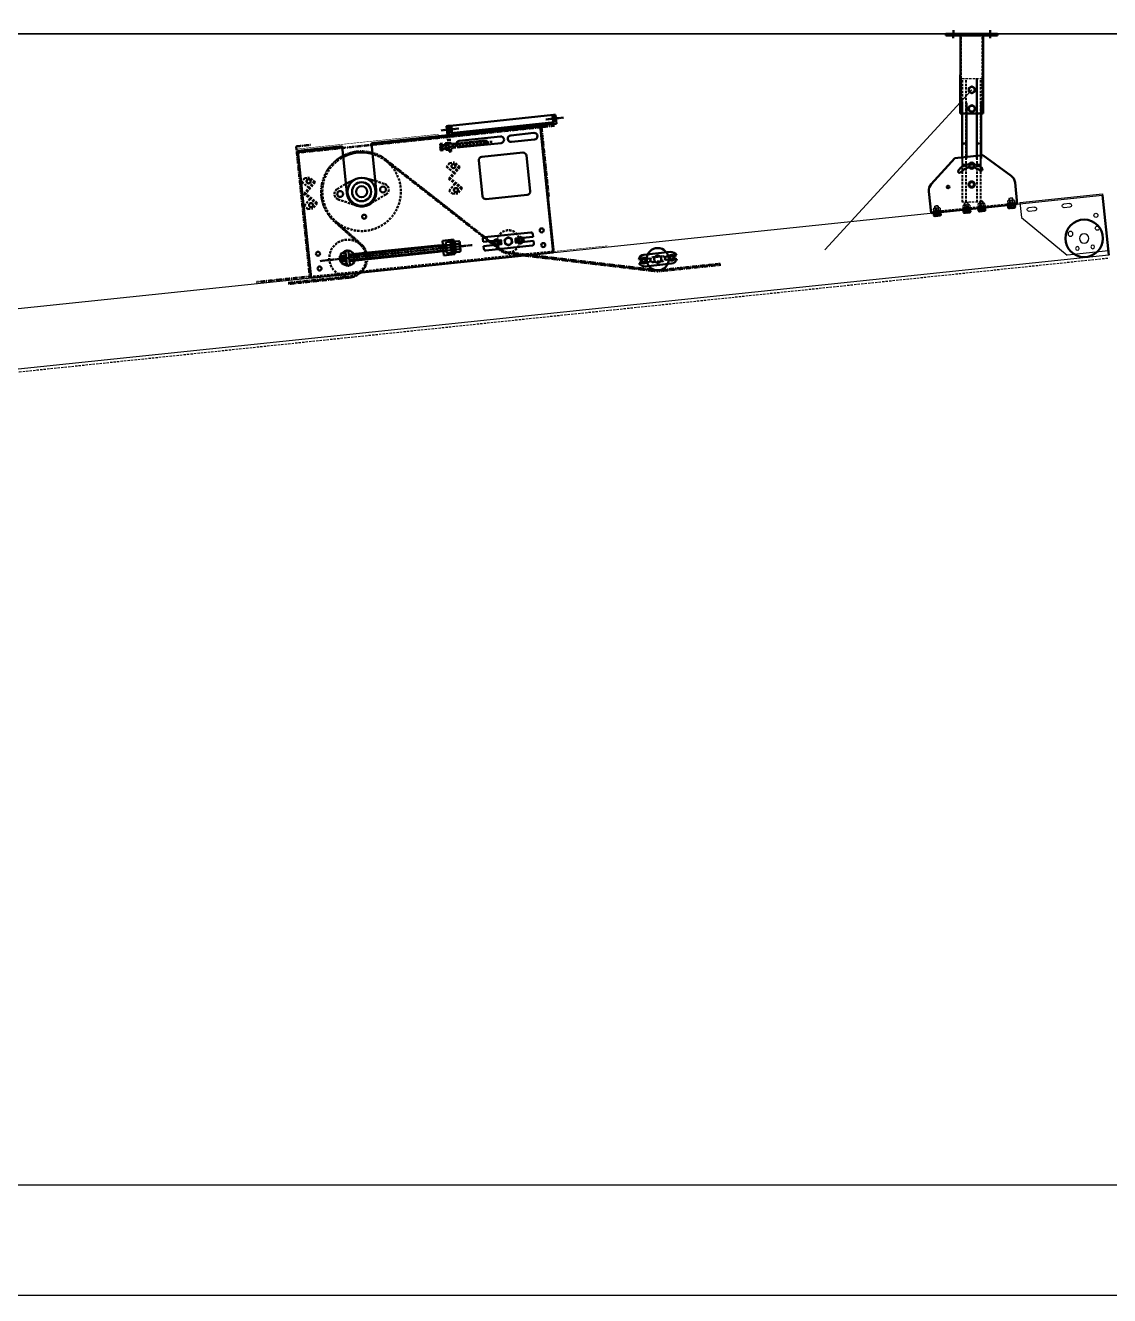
# Model space of a CAD drawing. Header units: millimetres. Extents: x 0 to 461941, y -159644 to 4828.
# Drawn here: x 156954 to 159894, y -151818 to -148375 of the extents above; entities that cross this region are included whole.
import ezdxf

# ---------------------------------------------------------------- set-up
doc = ezdxf.new("R2010")
doc.units = ezdxf.units.MM
for name, pattern in [('Xref Conv Decant In$0$AM_ISO02W050', [7.5, 6, -1.5]), ('Xref Conv Decant In$0$CENTER', [7, 4, -1, 1, -1]), ('Xref Conv Decant In$0$DASHDOT', [1, 0.5, -0.25, 0, -0.25]), ('Xref Conv Decant In$0$HIDDEN', [9.525, 6.35, -3.175]), ('Xref Conv Decant In$0$P02582 Conveyor Elevations$0$HIDDEN', [9.525, 6.35, -3.175])]:
    doc.linetypes.add(name, pattern=pattern)
for name, color, linetype in [('AM_BOR', 4, 'Continuous'), ('Xref Conv Decant Empty Tote$0$B', 4, 'Continuous'), ('Xref Conv Decant Empty Tote$0$Mezz', 1, 'Continuous'), ('Xref Conv Decant In$0$P02582 Conveyor Elevations$0$Conv', 131, 'Continuous'), ('Xref Conv Decant In$0$P_Number1', 4, 'Continuous'), ('Xref Conv Decant Product Tote$0$B', 4, 'Continuous')]:
    doc.layers.add(name, color=color, linetype=linetype)
for name, color, linetype, lineweight in [('Xref Conv Decant In$0$Conv Decant In Out', 5, 'Continuous', 50), ('Xref Conv Decant In$0$ConvBed', 5, 'Continuous', 50), ('Xref Conv Decant In$0$Hidden', 9, 'Xref Conv Decant In$0$AM_ISO02W050', 25)]:
    doc.layers.add(name, color=color, linetype=linetype, lineweight=lineweight)

# ---------------------------------------------------------------- blocks, each defined once
blk = doc.blocks.new('Xref Conv Decant Empty Tote')
at = {"layer": 'Xref Conv Decant Empty Tote$0$B'}
blk.add_line((242903.7, -148397.6), (134788.8, -148397.6), dxfattribs=at)
at = {"layer": 'Xref Conv Decant Empty Tote$0$Mezz'}
blk.add_lwpolyline([(144253.6, -151517.6), (239475.4, -151517.6), (239475.4, -151817.6), (144253.6, -151817.6)], close=True, dxfattribs=at)
blk = doc.blocks.new('Xref Conv Decant Product Tote')
at = {"layer": 'Xref Conv Decant Product Tote$0$B'}
blk.add_line((242903.7, -148397.6), (134788.8, -148397.6), dxfattribs=at)
blk = doc.blocks.new('Xref Conv Decant In$0$405 Centre Drive 520lb v1.0')
at = {"linetype": 'Xref Conv Decant In$0$DASHDOT'}
for p, q in [((-781.3, -9.7), (-387.5, 79.4)), ((-780.6, -12.7), (-386.8, 76.4)), ((-212, 80.2), (-380.2, 80.2)), ((-212, 77.2), (-380.2, 77.2)), ((-1216, 10), (-1384.3, 10)), ((-1216, 7), (-1384.3, 7)), ((-1469.9, -4.2), (-1323.7, -4.2)), ((-1323.7, -4.2), (-1323.7, -350.2)), ((-804, -22.1), (-1086.6, -295.1)), ((-801.9, -24.2), (-1084.5, -297.3)), ((-1178.2, -75.7), (-1240.6, -143.6)), ((-1176, -77.7), (-1238.4, -145.6)), ((-656.4, -152.8), (-656.4, -341.6)), ((-660, -341.4), (-1320, -341.4)), ((-656.4, -341.6), (-621.5, -341.6)), ((-1323.7, -350.2), (-1323.7, -358.7)), ((-1323.7, -358.7), (-1283.7, -358.7))]:
    blk.add_line(p, q, dxfattribs=at)
for p, q in [((-404.2, 51.7), (-431.6, 51.7)), ((-404.2, 42.7), (-431.6, 42.7)), ((-416.2, 63.2), (-344.2, 63.2)), ((-380.2, 58.3), (-389.8, 52.7)), ((-389.8, 52.7), (-389.8, 41.6)), ((-389.8, 41.6), (-380.2, 36.1)), ((-370.6, 52.7), (-380.2, 58.3)), ((-380.2, 36.1), (-370.6, 41.6)), ((-370.6, 41.6), (-370.6, 52.7)), ((-356.2, 51.7), (-328.8, 51.7)), ((-356.2, 42.7), (-328.8, 42.7)), ((-342.1, 54.6), (-348.5, 50.9)), ((-348.5, 50.9), (-348.5, 43.5)), ((-348.5, 43.5), (-342.1, 39.8)), ((-335.7, 50.9), (-342.1, 54.6)), ((-342.1, 39.8), (-335.7, 43.5)), ((-335.7, 43.5), (-335.7, 50.9)), ((-660, 0), (-1320, 0)), ((-1320, 0), (-1320, -346)), ((-660, -346), (-660, 0)), ((-416.2, 31.2), (-344.2, 31.2)), ((-1211.9, -34), (-970, -34)), ((-947.6, -33.4), (-947.6, -54.1)), ((-1237.4, -37), (-1235.4, -35)), ((-1237.4, -37), (-1237.4, -49)), ((-1237.4, -37), (-1220.2, -37)), ((-1237.4, -49), (-1235.4, -51)), ((-1237.4, -49), (-1220.2, -49)), ((-1235.4, -35), (-1235.4, -51)), ((-1235.4, -35), (-1220.2, -35)), ((-1235.4, -51), (-1220.2, -51)), ((-1221, -43), (-1219, -43)), ((-1211.9, -43), (-1220.2, -43)), ((-1220, -44), (-1220, -42)), ((-1211.9, -35), (-947.6, -35)), ((-1211.9, -37), (-947.6, -37)), ((-1211.9, -49), (-947.6, -49)), ((-1211.9, -51), (-947.6, -51)), ((-970, -52), (-1211.9, -52)), ((-968, -43), (-951.6, -43)), ((-835, -269), (-835, -172)), ((-826, -163), (-714, -163)), ((-705, -269), (-705, -172)), ((-1200, -218), (-1200, -346)), ((-1120, -218), (-1120, -346)), ((-1200, -243.6), (-1173.3, -253.6)), ((-1120, -243.6), (-1146.7, -253.6)), ((-826, -278), (-714, -278)), ((-1320, -343), (-1200, -343)), ((-1120, -343), (-660, -343)), ((-882, -310), (-770, -310)), ((-882, -328), (-770, -328)), ((-809.2, -311), (-808.2, -312)), ((-809.2, -311), (-809.2, -321)), ((-808.2, -320), (-809.2, -321)), ((-808.2, -312), (-808.2, -320)), ((-742, -310), (-679, -310)), ((-742, -328), (-679, -328)), ((-1320, -346), (-1200, -346)), ((-1120, -346), (-660, -346)), ((-912.5, -371), (-912.5, -346)), ((-907.5, -371), (-912.5, -371)), ((-615.5, -346), (-907.5, -346)), ((-907.5, -371), (-907.5, -346)), ((-907.5, -354.5), (-899.5, -354.5)), ((-907.5, -367.5), (-899.5, -367.5)), ((-902.5, -371), (-907.5, -371)), ((-620.5, -351), (-902.5, -351)), ((-620.5, -371), (-902.5, -371)), ((-899.5, -367.5), (-899.5, -354.5)), ((-615.5, -354.5), (-623.5, -354.5)), ((-623.5, -367.5), (-623.5, -354.5)), ((-615.5, -367.5), (-623.5, -367.5)), ((-615.5, -371), (-620.5, -371)), ((-615.5, -346), (-615.5, -371))]:
    blk.add_line(p, q)
at = {"linetype": 'Xref Conv Decant In$0$HIDDEN'}
for p, q in [((-366.7, 53.7), (-393.7, 53.7)), ((-393.7, 40.7), (-366.7, 40.7)), ((-660, -3), (-1320, -3)), ((-1309.5, -186.5), (-1318.7, -195.6)), ((-1318.7, -195.6), (-1300.7, -213.7)), ((-1284.8, -197.8), (-1315.6, -228.5)), ((-1282.7, -199.9), (-1311.3, -228.5)), ((-1309.5, -186.5), (-1296.1, -186.5)), ((-1282.7, -199.9), (-1296.1, -186.5)), ((-1176.8, -181.7), (-1225, -203.9)), ((-1095, -203.9), (-1143.2, -181.7)), ((-914.5, -186.5), (-923.7, -195.6)), ((-923.7, -195.6), (-905.7, -213.7)), ((-889.8, -197.8), (-920.6, -228.5)), ((-887.7, -199.9), (-916.3, -228.5)), ((-914.5, -186.5), (-901.1, -186.5)), ((-887.7, -199.9), (-901.1, -186.5)), ((-1284.8, -259.3), (-1315.6, -228.5)), ((-1282.7, -257.2), (-1311.3, -228.5)), ((-1225, -232.1), (-1200, -243.6)), ((-1120, -243.6), (-1095, -232.1)), ((-889.8, -259.3), (-920.6, -228.5)), ((-887.7, -257.2), (-916.3, -228.5)), ((-1318.7, -261.4), (-1300.7, -243.4)), ((-1309.5, -270.6), (-1318.7, -261.4)), ((-1309.5, -270.6), (-1296.1, -270.6)), ((-1282.7, -257.2), (-1296.1, -270.6)), ((-923.7, -261.4), (-905.7, -243.4)), ((-914.5, -270.6), (-923.7, -261.4)), ((-914.5, -270.6), (-901.1, -270.6)), ((-887.7, -257.2), (-901.1, -270.6)), ((-928.1, -306.8), (-928.1, -325.2)), ((-912.5, -346), (-912.5, -301)), ((-912.5, -301), (-907.5, -301)), ((-907.5, -301), (-907.5, -346)), ((-907.5, -309.5), (-899.5, -309.5)), ((-899.5, -309.5), (-899.5, -322.5)), ((-933.4, -316), (-791.3, -316)), ((-928.1, -311), (-921, -311)), ((-928.1, -312), (-921, -312)), ((-928.1, -320), (-921, -320)), ((-928.1, -321), (-921, -321)), ((-907.5, -322.5), (-899.5, -322.5)), ((-899.5, -311), (-887.7, -311)), ((-899.5, -312), (-887.7, -312)), ((-899.5, -320), (-890.9, -320)), ((-899.5, -321), (-890.8, -321))]:
    blk.add_line(p, q, dxfattribs=at)
at = {"linetype": 'Continuous'}
for p, q in [((-1220.2, -60), (-1220.2, -26)), ((-1211.9, -26), (-1211.9, -60)), ((-956, -23), (-926, -23)), ((-956, -63), (-956, -23)), ((-934, -60), (-934, -26)), ((-931, -63), (-931, -23)), ((-926, -63), (-926, -23)), ((-923, -60), (-923, -26)), ((-956, -63), (-926, -63)), ((-902.5, -371), (-902.5, -351)), ((-620.5, -351), (-620.5, -371))]:
    blk.add_line(p, q, dxfattribs=at)
at = {"linetype": 'Xref Conv Decant In$0$CENTER'}
for p, q in [((-934, -26), (-931, -26)), ((-926, -26), (-923, -26)), ((-1291.6, -43), (-876.7, -43)), ((-934, -60), (-931, -60)), ((-926, -60), (-923, -60)), ((-890.9, -320), (-808.2, -320)), ((-890.8, -321), (-809.2, -321)), ((-887.7, -311), (-809.2, -311)), ((-887.7, -312), (-808.2, -312)), ((-928.1, -361), (-879.4, -361)), ((-594.9, -361), (-643.6, -361))]:
    blk.add_line(p, q, dxfattribs=at)
for points in [[(-424.7, 43.5), (-418.3, 39.8), (-411.9, 43.5), (-411.9, 50.9), (-418.3, 54.6), (-424.7, 50.9)], [(-803.2, -47.4), (-811.2, -52), (-819.2, -47.4), (-819.2, -38.1), (-811.2, -33.5), (-803.2, -38.1)], [(-787.6, -48.5), (-778, -54.1), (-768.4, -48.5), (-768.4, -37.5), (-778, -31.9), (-787.6, -37.5)], [(-752.8, -47.4), (-744.8, -52), (-736.8, -47.4), (-736.8, -38.1), (-744.8, -33.5), (-752.8, -38.1)]]:
    blk.add_lwpolyline(points, close=True)
for points in [[(-1233.8, -31.9), (-1233.8, -35.6), (-1233.8, -50.4), (-1233.8, -54.1)], [(-1231.4, -28.2), (-1222.6, -28.2)], [(-1220.2, -31.9), (-1220.2, -54.1)], [(-947.6, -31.9), (-947.6, -35.6), (-947.6, -50.4), (-947.6, -54.1)], [(-945.2, -28.2), (-936.4, -28.2)], [(-934, -31.9), (-934, -54.1)], [(-923, -31.9), (-923, -35.6), (-923, -50.4), (-923, -54.1)], [(-920.6, -28.2), (-911.8, -28.2)], [(-909.4, -31.9), (-909.4, -54.1)], [(-1233.8, -35.6), (-1222.6, -35.6)], [(-1233.8, -50.4), (-1222.6, -50.4)], [(-1231.4, -57.8), (-1222.6, -57.8)], [(-947.6, -35.6), (-936.4, -35.6)], [(-947.6, -50.4), (-936.4, -50.4)], [(-945.2, -57.8), (-936.4, -57.8)], [(-923, -35.6), (-911.8, -35.6)], [(-923, -50.4), (-911.8, -50.4)], [(-920.6, -57.8), (-911.8, -57.8)], [(-846.1, -37.2), (-797.5, -37.2), (-797.5, -42.7)], [(-846.1, -48.3), (-797.5, -48.3), (-797.5, -42.7)], [(-709.9, -37.2), (-758.5, -37.2), (-758.5, -42.7)], [(-709.9, -48.3), (-758.5, -48.3), (-758.5, -42.7)]]:
    blk.add_lwpolyline(points)
for points in [[(-846.1, -37.2), (-846.1, -29.8, -0.414214), (-841.1, -24.8)], [(-841.1, -24.8), (-714.9, -24.8, -0.414214), (-709.9, -29.8), (-709.9, -37.2, -0.414214)], [(-709.9, -48.3), (-709.9, -55.7, -0.414214), (-714.9, -60.7), (-841.1, -60.7, -0.414214), (-846.1, -55.7), (-846.1, -48.3, -0.414214)]]:
    blk.add_lwpolyline(points, format="xyb")
at = {"linetype": 'Xref Conv Decant In$0$DASHDOT', "const_width": 1.5}
for points in [[(-511.2, -2.9), (-656.4, -2.9), (-656.4, -152.9)], [(-1320.7, -351.3), (-935.7, -351.3)]]:
    blk.add_lwpolyline(points, dxfattribs=at)
at = {"linetype": 'Xref Conv Decant In$0$HIDDEN'}
for points in [[(-935.1, -309.1), (-935.1, -311.4), (-935.1, -320.6), (-935.1, -322.9)], [(-933.6, -306.8), (-928.1, -306.8)], [(-921, -309.1), (-921, -311.4), (-921, -320.6), (-921, -322.9)], [(-919.5, -306.8), (-914, -306.8)], [(-912.5, -309.1), (-912.5, -322.9)], [(-935.1, -311.4), (-928.1, -311.4)], [(-935.1, -320.6), (-928.1, -320.6)], [(-933.6, -325.2), (-928.1, -325.2)], [(-921, -311.4), (-914, -311.4)], [(-921, -320.6), (-914, -320.6)], [(-919.5, -325.2), (-914, -325.2)]]:
    blk.add_lwpolyline(points, dxfattribs=at)
for centre, radius in [((-380.2, 47.2), 30), ((-418.3, 47.2), 7.91), ((-418.3, 47.2), 6.4), ((-418.3, 47.2), 4.5), ((-418.3, 47.2), 4.5), ((-418.3, 47.2), 4.5), ((-380.2, 47.2), 9.6), ((-342.1, 47.2), 7.91), ((-342.1, 47.2), 6.4), ((-342.1, 47.2), 4.5), ((-342.1, 47.2), 4.5), ((-342.1, 47.2), 4.5), ((-1295, -23), 5.5), ((-778, -43), 9.6), ((-685, -23), 5.5), ((-1295, -63), 5.5), ((-811.2, -42.7), 8), ((-811.2, -42.7), 4.5), ((-744.8, -42.7), 8), ((-744.8, -42.7), 4.5), ((-685, -63), 5.5), ((-1160, -150), 5.5), ((-1300, -196), 5.5), ((-1160, -218), 38), ((-1160, -218), 25.9), ((-1160, -218), 15), ((-905, -196), 5.5), ((-1218.5, -218), 8), ((-1101.5, -218), 8), ((-1300, -261), 5.5), ((-905, -261), 5.5)]:
    blk.add_circle(centre, radius)
for centre, radius in [((-1216, -43), 50), ((-778, -43), 30.1), ((-1300, -196), 5.5), ((-905, -196), 5.5), ((-1300, -261.1), 5.5), ((-905, -261.1), 5.5)]:
    blk.add_circle(centre, radius, dxfattribs=at)
at = {"linetype": 'Xref Conv Decant In$0$DASHDOT'}
for centre, radius, start, end in [((-380.2, 47.2), 33, 90, 102.7523), ((-380.2, 47.2), 30, 90, 102.7523), ((-1216, -43), 53, 319.0422, 90), ((-770.7, -56.6), 48, 102.7523, 134.0247), ((-770.7, -56.6), 45, 102.7523, 134.0247), ((-1160, -218), 109.7, 137.2907, 313.604)]:
    blk.add_arc(centre, radius, start, end, dxfattribs=at)
for centre, radius, start, end in [((-416.2, 47.2), 16, 90, 163.6652), ((-416.2, 47.2), 16, 196.3348, 270), ((-404.2, 47.2), 4.5, 270, 90), ((-356.2, 47.2), 4.5, 90, 270), ((-344.2, 47.2), 16, 16.3348, 90), ((-344.2, 47.2), 16, 270, 343.6652), ((-1229.7, -31.9), 4.04, 113.991, 246.009), ((-1216, -43), 20.3, 23.2394, 133.1989), ((-1224.2, -31.9), 4.04, 293.991, 66.009), ((-943.6, -31.9), 4.04, 113.991, 246.009), ((-938, -31.9), 4.04, 293.991, 66.009), ((-919, -31.9), 4.04, 113.991, 246.009), ((-913.4, -31.9), 4.04, 293.991, 66.009), ((-1221.2, -43), 12.6, 144.0166, 215.9834), ((-1229.7, -54.1), 4.04, 113.991, 246.009), ((-1216, -43), 20.3, 226.8011, 333.6473), ((-1232.8, -43), 12.6, 324.0166, 35.9834), ((-1224.2, -54.1), 4.04, 293.991, 66.009), ((-935, -43), 12.6, 144.0166, 215.9834), ((-943.6, -54.1), 4.04, 113.991, 246.009), ((-946.6, -43), 12.6, 324.0166, 35.9834), ((-938, -54.1), 4.04, 293.991, 66.009), ((-910.4, -43), 12.6, 144.0166, 215.9834), ((-919, -54.1), 4.04, 113.991, 246.009), ((-922, -43), 12.6, 324.0166, 35.9834), ((-913.4, -54.1), 4.04, 293.991, 66.009), ((-811.2, -42.7), 5.5, 76.1116, 18.81), ((-744.8, -42.7), 5.5, 161.19, 103.8884), ((-826, -172), 9, 90, 180), ((-714, -172), 9, 0, 90), ((-1160, -218), 40, 0, 180), ((-826, -269), 9, 180, 270), ((-714, -269), 9, 270, 0), ((-882, -319), 9, 90, 270), ((-770, -319), 9, 270, 90), ((-742, -319), 9, 90, 270), ((-679, -319), 9, 270, 90)]:
    blk.add_arc(centre, radius, start, end)
at = {"linetype": 'Xref Conv Decant In$0$HIDDEN'}
for centre, radius, start, end in [((-393.7, 47.2), 6.5, 90, 270), ((-366.7, 47.2), 6.5, 270, 90), ((-1220, -43), 9, 90, 270), ((-970, -43), 9, 270, 90), ((-1160, -218), 106.5, 294.8828, 247.9394), ((-1218.5, -218), 15.5, 114.7591, 245.2409), ((-1101.5, -218), 15.5, 294.7591, 65.2409), ((-932.6, -309.1), 2.53, 113.991, 246.009), ((-918.5, -309.1), 2.53, 113.991, 246.009), ((-915, -309.1), 2.53, 293.991, 66.009), ((-927.3, -316), 7.86, 144.0166, 215.9834), ((-932.6, -322.9), 2.53, 113.991, 246.009), ((-913.1, -316), 7.86, 144.0166, 215.9834), ((-918.5, -322.9), 2.53, 113.991, 246.009), ((-920.4, -316), 7.86, 324.0166, 35.9834), ((-915, -322.9), 2.53, 293.991, 66.009)]:
    blk.add_arc(centre, radius, start, end, dxfattribs=at)
at = {"linetype": 'Continuous'}
for centre, radius, start, end in [((-1216, -26), 4.14, 0, 180), ((-1216, -60), 4.14, 180, 0), ((-1160, -218), 106.5, 247.9394, 292.0606)]:
    blk.add_arc(centre, radius, start, end, dxfattribs=at)
blk = doc.blocks.new('Xref Conv Decant In$0$9405 End Pulley')
blk.add_circle((-62, -52.3), 50.8)
at = {"layer": 'Xref Conv Decant In$0$P02582 Conveyor Elevations$0$Conv', "color": 0}
for p, q in [((-225.4, -125.8), (-112.4, -11.5)), ((0, -11.5), (-112.4, -11.5)), ((0, -167.1), (0, -11.5)), ((-225.4, -167.1), (-225.4, -125.8)), ((-225.4, -167.1), (0, -167.1)), ((-187, -140.5), (-202.4, -140.5)), ((-187, -150.5), (-202.4, -150.5)), ((-91.7, -140.5), (-107.1, -140.5)), ((-91.7, -150.5), (-107.1, -150.5))]:
    blk.add_line(p, q, dxfattribs=at)
for centre, radius in [((-82.9, -26.9), 5), ((-41.2, -26.9), 5), ((-97.5, -68.3), 6.5), ((-62, -52.3), 12.7)]:
    blk.add_circle(centre, radius, dxfattribs=at)
for centre, start, end in [((-202.4, -145.5), 90, 270), ((-187, -145.5), 270, 90), ((-107.1, -145.5), 90, 270), ((-91.7, -145.5), 270, 90)]:
    blk.add_arc(centre, 5, start, end, dxfattribs=at)
blk = doc.blocks.new('*U455')
at = {"layer": 'Xref Conv Decant In$0$Hidden', "linetype": 'Xref Conv Decant In$0$P02582 Conveyor Elevations$0$HIDDEN'}
blk.add_line((11383.6, 1609.6), (-1, 7.4), dxfattribs=at)
at = {"layer": 'Xref Conv Decant In$0$P02582 Conveyor Elevations$0$Conv', "color": 0}
blk.add_lwpolyline([(11407.4, 1440.3), (22.8, -161.9), (0, 0), (11384.6, 1602.2)], close=True, dxfattribs=at)
for centre in [(34.2, -72.1), (39.1, -106.7)]:
    blk.add_circle(centre, 5.5, dxfattribs=at)
at = {"xscale": -1, "rotation": 8.010689412684338}
blk.add_blockref('Xref Conv Decant In$0$9405 End Pulley', (0, 0), dxfattribs=at)
blk = doc.blocks.new('*U462')
at = {"linetype": 'Continuous'}
for p, q in [((0, 0), (0, -59.2)), ((0, 0), (235, 0)), ((235, 0), (235, -59.2)), ((79.4, -141.4), (8.5, -78.2)), ((155.6, -141.4), (226.5, -78.2)), ((84.3, -133.3), (68.5, -283.1)), ((96.2, -134.5), (73.5, -350)), ((124, -137.5), (108.3, -287.3)), ((79.4, -141.4), (155.6, -141.4)), ((136, -138.7), (120.2, -288.5)), ((66.5, -254), (44.5, -463.8)), ((66.5, -254), (128.2, -260.5)), ((128.2, -260.5), (106.1, -470.3)), ((5.7, -459.7), (5.2, -464.7)), ((144.4, -479.3), (5.2, -464.7)), ((144.9, -474.4), (5.7, -459.7)), ((144.9, -474.4), (144.4, -479.3))]:
    blk.add_line(p, q, dxfattribs=at)
for p, q in [((6.9, 7.5), (6.9, 2)), ((6.9, 2), (25.4, 2)), ((9.2, 9), (11.5, 9)), ((11.5, 9), (11.5, 2)), ((11.5, 9), (20.8, 9)), ((20.8, 9), (20.8, 2)), ((20.8, 9), (23.1, 9)), ((25.4, 7.5), (25.4, 2)), ((88, 7.5), (88, 2)), ((88, 2), (106.5, 2)), ((90.3, 9), (92.6, 9)), ((92.6, 9), (92.6, 2)), ((92.6, 9), (101.8, 9)), ((101.8, 9), (101.8, 2)), ((101.8, 9), (104.2, 9)), ((106.5, 7.5), (106.5, 2)), ((128.5, 7.5), (128.5, 2)), ((128.5, 2), (147, 2)), ((130.8, 9), (133.2, 9)), ((133.2, 9), (133.2, 2)), ((133.2, 9), (142.4, 9)), ((142.4, 9), (142.4, 2)), ((142.4, 9), (144.7, 9)), ((147, 7.5), (147, 2)), ((209.6, 7.5), (209.6, 2)), ((209.6, 2), (228.1, 2)), ((211.9, 9), (214.2, 9)), ((214.2, 9), (214.2, 2)), ((214.2, 9), (223.5, 9)), ((223.5, 9), (223.5, 2)), ((223.5, 9), (225.8, 9)), ((228.1, 7.5), (228.1, 2)), ((106.2, -112.1), (105.4, -119.4)), ((105.4, -119.4), (111.4, -123.8)), ((112.9, -109.1), (106.2, -112.1)), ((111.4, -123.8), (118.1, -120.8)), ((118.9, -113.4), (112.9, -109.1)), ((118.1, -120.8), (118.9, -113.4))]:
    blk.add_line(p, q)
at = {"linetype": 'Xref Conv Decant In$0$CENTER'}
for p, q in [((26.3, -455), (24, -476.5)), ((125.8, -465.5), (123.5, -487))]:
    blk.add_line(p, q, dxfattribs=at)
for points in [[(111.1, -69.4), (117.5, -73.1), (123.9, -69.4), (123.9, -62), (117.5, -58.3), (111.1, -62)], [(87.6, -273.9), (95, -279.3), (103.5, -275.6), (104.5, -266.4), (97, -261), (88.5, -264.7)], [(82.2, -324.6), (89.7, -330.1), (98.2, -326.3), (99.1, -317.1), (91.6, -311.7), (83.2, -315.4)]]:
    blk.add_lwpolyline(points, close=True)
for centre, radius in [((117.5, -65.7), 8.4), ((117.5, -65.7), 6.4), ((112.2, -116.4), 8.4), ((112.2, -116.4), 6.4), ((96, -270.1), 8), ((90.7, -320.9), 8)]:
    blk.add_circle(centre, radius)
at = {"linetype": 'Continuous'}
blk.add_circle((181.8, -65.7), 3.6, dxfattribs=at)
for centre, radius, start, end in [((9.2, 6.5), 2.53, 23.991, 156.009), ((16.1, 1.1), 7.86, 54.0166, 125.9834), ((23.1, 6.5), 2.53, 23.991, 156.009), ((90.3, 6.5), 2.53, 23.991, 156.009), ((97.2, 1.1), 7.86, 54.0166, 125.9834), ((104.2, 6.5), 2.53, 23.991, 156.009), ((130.8, 6.5), 2.53, 23.991, 156.009), ((137.8, 1.1), 7.86, 54.0166, 125.9834), ((144.7, 6.5), 2.53, 23.991, 156.009), ((211.9, 6.5), 2.53, 23.991, 156.009), ((218.8, 1.1), 7.86, 54.0166, 125.9834), ((225.8, 6.5), 2.53, 23.991, 156.009)]:
    blk.add_arc(centre, radius, start, end)
for centre, radius, start, end in [((25.4, -59.2), 25.4, 180, 228.2691), ((209.6, -59.2), 25.4, 311.7309, 0), ((88.7, -104.7), 4.4, 45, 225), ((117.5, -75.9), 36.4, 225, 270), ((117.5, -75.9), 36.4, 270, 315), ((146.3, -104.7), 4.4, 315, 135), ((116.3, -77.6), 43.1, 224.5473, 271.6144), ((118.7, -77.6), 43.1, 268.3856, 315.4527)]:
    blk.add_arc(centre, radius, start, end, dxfattribs=at)
at = {"layer": 'Xref Conv Decant In$0$Hidden', "linetype": 'Xref Conv Decant In$0$HIDDEN'}
for p, q in [((11.1, -17), (11.1, 2)), ((12.1, -18), (12.1, 2)), ((20.1, -18), (20.1, 2)), ((21.1, -17), (21.1, 2)), ((92.2, -17), (92.2, 2)), ((93.2, -18), (93.2, 2)), ((101.2, -18), (101.2, 2)), ((102.2, -17), (102.2, 2)), ((132.8, -17), (132.8, 2)), ((133.8, -18), (133.8, 2)), ((141.8, -18), (141.8, 2)), ((142.8, -17), (142.8, 2)), ((213.8, -17), (213.8, 2)), ((214.8, -18), (214.8, 2)), ((222.8, -18), (222.8, 2)), ((223.8, -17), (223.8, 2)), ((0, -3), (235, -3)), ((12.1, -18), (11.1, -17)), ((11.1, -17), (21.1, -17)), ((12.1, -18), (20.1, -18)), ((20.1, -18), (21.1, -17)), ((98.6, -15.8), (63.6, -348.9)), ((106.6, -16.6), (71.6, -349.8)), ((96.6, -15.5), (81.9, -155.5)), ((92.2, -17), (102.2, -17)), ((93.2, -18), (92.2, -17)), ((93.2, -18), (101.2, -18)), ((108.6, -16.8), (93.8, -156.8)), ((96.6, -15.5), (148.3, -21)), ((101.2, -18), (102.2, -17)), ((138.4, -19.9), (103.4, -353.1)), ((146.4, -20.8), (111.3, -353.9)), ((136.4, -19.7), (121.7, -159.7)), ((132.8, -17), (142.8, -17)), ((133.8, -18), (132.8, -17)), ((148.3, -21), (133.6, -161)), ((133.8, -18), (141.8, -18)), ((141.8, -18), (142.8, -17)), ((213.8, -17), (223.8, -17)), ((214.8, -18), (213.8, -17)), ((214.8, -18), (222.8, -18)), ((222.8, -18), (223.8, -17)), ((85.1, -124.9), (80.4, -169.7)), ((87.1, -125.2), (82.4, -169.9)), ((90.9, -117.5), (132.7, -121.9)), ((91.1, -115.5), (132.9, -119.9)), ((134.9, -130.2), (130.2, -174.9)), ((136.8, -130.4), (132.1, -175.1)), ((83.7, -138.9), (61.6, -348.7)), ((95.6, -140.1), (80.4, -284.3)), ((90.7, -167.8), (90.4, -170.7)), ((90.7, -167.8), (92.7, -168)), ((92.7, -168), (92.4, -171)), ((123.4, -143.1), (101.4, -352.9)), ((135.4, -144.3), (113.3, -354.1)), ((120.5, -170.9), (120.2, -173.9)), ((120.5, -170.9), (122.5, -171.1)), ((122.5, -171.1), (120.5, -170.9)), ((122.5, -171.1), (122.2, -174.1)), ((122.5, -171.1), (122.2, -174.1)), ((86.9, -175.4), (84.9, -175.2)), ((85.1, -173.2), (87.1, -173.4)), ((124.7, -179.4), (126.6, -179.6)), ((126.9, -177.6), (124.9, -177.4)), ((69.5, -254.3), (47.5, -464.1)), ((125.2, -260.2), (103.2, -470)), ((113.3, -354.1), (61.6, -348.7))]:
    blk.add_line(p, q, dxfattribs=at)
at = {"layer": 'Xref Conv Decant In$0$Hidden', "linetype": 'Xref Conv Decant In$0$CENTER'}
for p, q in [((16.1, 10.6), (16.1, -9.3)), ((97.2, -8.6), (97.2, 11.3)), ((97.2, 10.6), (97.2, -9.3)), ((137.8, -8.6), (137.8, 11.3)), ((218.8, -8.6), (218.8, 11.3))]:
    blk.add_line(p, q, dxfattribs=at)
at = {"layer": 'Xref Conv Decant In$0$Hidden'}
for p, q in [((16.1, 8.6), (16.1, -11.3)), ((97.2, 8.6), (97.2, -11.3)), ((137.8, 8.6), (137.8, -11.3)), ((218.8, 8.6), (218.8, -11.3))]:
    blk.add_line(p, q, dxfattribs=at)
for points in [[(6.9, -5), (4.9, -3)], [(27.4, -3), (4.9, -3)], [(25.4, -5), (6.9, -5)], [(6.9, -10.5), (6.9, -5)], [(23.1, -12), (20.8, -12), (11.5, -12), (9.2, -12)], [(11.5, -12), (11.5, -5)], [(20.8, -12), (20.8, -5)], [(27.4, -3), (25.4, -5)], [(25.4, -10.5), (25.4, -5)], [(88, -5), (86, -3)], [(108.5, -3), (86, -3)], [(106.5, -5), (88, -5)], [(88, -10.5), (88, -5)], [(104.2, -12), (101.8, -12), (92.6, -12), (90.3, -12)], [(92.6, -12), (92.6, -5)], [(101.8, -12), (101.8, -5)], [(108.5, -3), (106.5, -5)], [(106.5, -10.5), (106.5, -5)], [(128.5, -5), (126.5, -3)], [(149, -3), (126.5, -3)], [(147, -5), (128.5, -5)], [(128.5, -10.5), (128.5, -5)], [(144.7, -12), (142.4, -12), (133.2, -12), (130.8, -12)], [(133.2, -12), (133.2, -5)], [(142.4, -12), (142.4, -5)], [(149, -3), (147, -5)], [(147, -10.5), (147, -5)], [(209.6, -5), (207.6, -3)], [(230.1, -3), (207.6, -3)], [(228.1, -5), (209.6, -5)], [(209.6, -10.5), (209.6, -5)], [(225.8, -12), (223.5, -12), (214.2, -12), (211.9, -12)], [(214.2, -12), (214.2, -5)], [(223.5, -12), (223.5, -5)], [(230.1, -3), (228.1, -5)], [(228.1, -10.5), (228.1, -5)]]:
    blk.add_lwpolyline(points, dxfattribs=at)
for centre, radius, start, end in [((9.2, -9.5), 2.53, 203.991, 336.009), ((16.1, -4.1), 7.86, 234.0166, 305.9834), ((23.1, -9.5), 2.53, 203.991, 336.009), ((90.3, -9.5), 2.53, 203.991, 336.009), ((97.2, -4.1), 7.86, 234.0166, 305.9834), ((104.2, -9.5), 2.53, 203.991, 336.009), ((130.8, -9.5), 2.53, 203.991, 336.009), ((137.8, -4.1), 7.86, 234.0166, 305.9834), ((144.7, -9.5), 2.53, 203.991, 336.009), ((211.9, -9.5), 2.53, 203.991, 336.009), ((218.8, -4.1), 7.86, 234.0166, 305.9834), ((225.8, -9.5), 2.53, 203.991, 336.009)]:
    blk.add_arc(centre, radius, start, end, dxfattribs=at)
at = {"layer": 'Xref Conv Decant In$0$Hidden', "linetype": 'Xref Conv Decant In$0$HIDDEN'}
for centre, radius, start, end in [((90.6, -120.5), 5, 84, 174), ((90.6, -120.5), 3, 84, 174), ((132.4, -124.9), 3, 354, 84), ((132.4, -124.9), 5, 354, 84), ((85.4, -170.2), 5, 174, 264), ((85.4, -170.2), 5, 174, 264), ((85.4, -170.2), 3, 174, 264), ((87.4, -170.4), 5, 264, 354), ((87.4, -170.4), 3, 264, 354), ((125.2, -174.4), 5, 174, 264), ((125.2, -174.4), 3, 174, 264), ((127.2, -174.6), 5, 264, 354), ((127.2, -174.6), 3, 264, 354)]:
    blk.add_arc(centre, radius, start, end, dxfattribs=at)
blk = doc.blocks.new('Xref Conv Decant In')
blk.add_line((159520.6, -148549.6), (159122.5, -148983))
at = {"layer": 'Xref Conv Decant In$0$ConvBed'}
blk.add_line((159875.6, -148835.1), (159892.5, -148997.7), dxfattribs=at)
at = {"layer": 'Xref Conv Decant In$0$P_Number1'}
blk.add_line((146225.2, -148397.6), (236367.6, -148397.6), dxfattribs=at)
at = {"layer": 'Xref Conv Decant In$0$Conv Decant In Out', "rotation": 185.9624602817567}
blk.add_blockref('*U462', (159644.1, -148859.3), dxfattribs=at)
at = {"layer": 'Xref Conv Decant In$0$Conv Decant In Out', "xscale": -1, "rotation": 185.9624602817567}
blk.add_blockref('Xref Conv Decant In$0$405 Centre Drive 520lb v1.0', (159042.3, -148922.1), dxfattribs=at)
at = {"layer": 'Xref Conv Decant In$0$ConvBed', "rotation": 177.951770869071}
blk.add_blockref('*U455', (159892.5, -148997.7), dxfattribs=at)

msp = doc.modelspace()

# ---------------------------------------------------------------- block references
for name in ['Xref Conv Decant Empty Tote', 'Xref Conv Decant Product Tote']:
    msp.add_blockref(name, (0, 0))
at = {"layer": 'AM_BOR'}
for name in ['Xref Conv Decant Product Tote', 'Xref Conv Decant In']:
    msp.add_blockref(name, (0, 0), dxfattribs=at)

doc.saveas('drawing.dxf')
